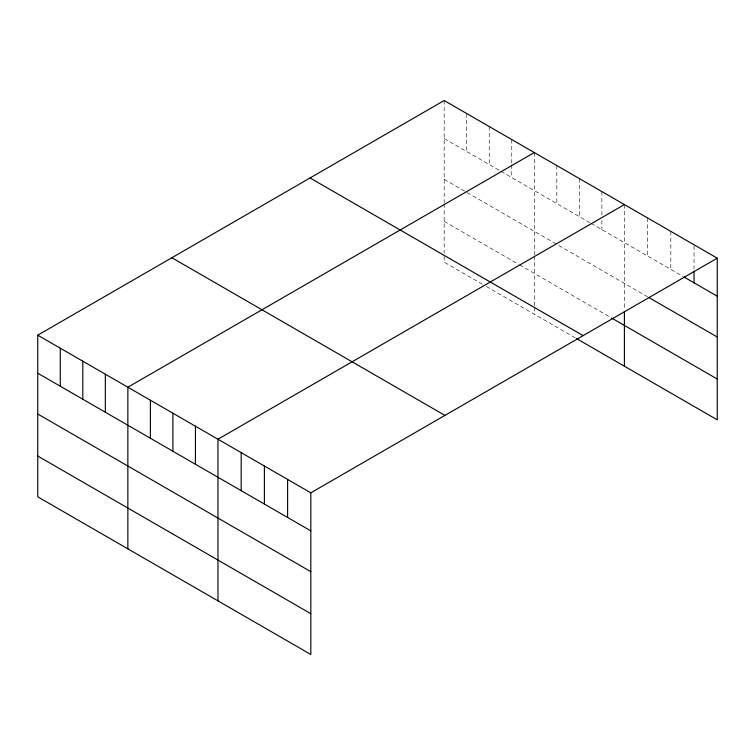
<?xml version="1.0" encoding="UTF-8"?>
<svg xmlns="http://www.w3.org/2000/svg" width="755" height="755" viewBox="0 0 755 755"><rect width="100%" height="100%" fill="white"/><g stroke="black" fill="none" stroke-linecap="round" stroke-linejoin="round"><path stroke-width="0.57" stroke-dasharray="3.77 2.83" d="M444.185 138.561L500.018 170.79M500.999 171.357L590.127 222.819M591.108 223.386L682.935 276.396M444.185 179.35L555.85 243.818M558.785 245.507L647.62 296.8M444.185 221.375L518.628 264.354M519.6 264.92L610.691 317.506M482.388 284.22L444.185 262.164L444.185 254.227M486.305 286.475L575.433 337.938M694.043 245.932L694.043 268.978M670.827 231.379L670.827 269.412M647.62 217.978L647.62 256.011M624.404 204.586L624.404 309.078M601.877 191.572L601.877 215.77M601.877 220.385L601.877 229.605M579.349 178.567L579.349 216.6M556.822 165.562L556.822 203.586M534.295 152.557L534.295 254.718M534.295 255.888L534.295 306.256M534.295 307.389L534.295 314.184M511.767 139.552L511.767 163.75M511.767 164.901L511.767 177.576M489.24 126.547L489.24 164.571M466.713 113.533L466.713 151.566M444.185 100.528L444.185 202.699M444.185 203.859L444.185 253.095"/><path stroke-width="1.13" d="M717.25 258.182L310.815 492.836L310.815 654.472L37.75 496.818L37.75 335.182L444.185 100.528L717.25 258.182L717.25 419.818L576.414 338.504M534.295 152.557L127.859 387.211L127.859 548.838M624.404 204.586L217.969 439.24L217.969 600.867M683.945 276.981L717.25 296.205M648.63 297.385L717.25 337.004M611.673 318.072L717.25 379.029M310.06 177.963L583.124 335.616M171.876 257.748L444.94 415.401M37.75 335.182L310.815 492.836M37.75 373.215L310.815 530.859M37.75 414.004L310.815 571.658M37.75 456.029L310.815 613.683M694.043 271.29L694.043 282.814M624.404 311.419L624.404 366.213M287.608 479.434L287.608 517.468M264.392 466.033L264.392 504.066M241.185 452.632L241.185 490.665M195.441 426.226L195.441 464.259M172.914 413.221L172.914 451.245M150.387 400.216L150.387 438.24M105.332 374.206L105.332 412.23M82.805 361.201L82.805 399.225M60.277 348.187L60.277 386.22"/></g></svg>
